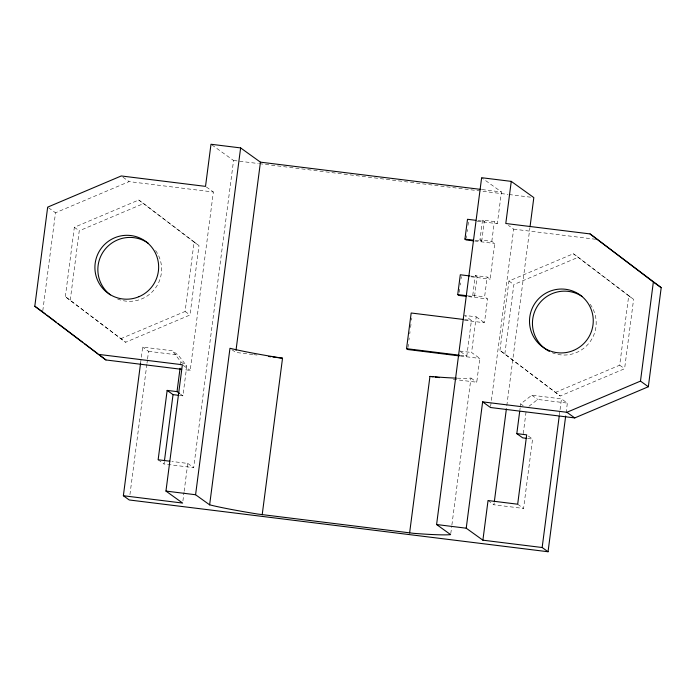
<?xml version="1.0" encoding="UTF-8"?>
<svg xmlns="http://www.w3.org/2000/svg" width="696" height="696" viewBox="0 0 696 696"><rect width="100%" height="100%" fill="white"/><g stroke="black" fill="none" stroke-linecap="round" stroke-linejoin="round"><path stroke-width="0.52" stroke-dasharray="3.48 2.61" d="M42.787 310.79L55.515 212.776L129.099 181.604L213.368 192.018L190.208 370.385L183.805 369.593M65.337 296.653L74.341 227.287L138.73 200.004L143.628 203.536L199.004 245.618L189.999 314.983L125.611 342.267L65.337 296.653L125.611 342.267M70.244 300.176L79.248 230.811L143.628 203.536M140.566 363.26L142.671 347.104L172.295 350.767L178.185 354.995L186.772 366.122L182.917 395.85L179.951 395.485M129.943 494.586L146.873 364.26M147.013 363.181L147.43 359.945M147.569 358.875L148.553 351.332L142.671 347.104M211.862 144.881L233.56 160.471L193.662 467.66L164.03 463.997L164.308 461.857M120.713 338.735L185.093 311.46L194.097 242.095L138.73 200.004M180.473 365.078L180.89 361.894L172.295 350.767M182.909 500.92L184.014 492.35M184.153 491.28L187.772 463.432L171.903 461.465M407.995 347.417L408.404 344.276M408.952 340.074L409.222 337.978M409.77 333.784L410.04 331.679M410.588 327.485L410.997 324.336M411.536 320.143L411.815 318.046M459.308 292.303L459.717 289.179M460.256 285.003L460.535 282.915M461.074 278.748L461.344 276.66M466.381 237.858L466.651 235.77M467.199 231.603L467.468 229.515M468.008 225.339L468.417 222.215M475.325 275.581L477.091 276.851L474.515 296.661L472.749 295.4L475.325 275.581L487.183 277.043L490.123 279.157L494.76 243.487L491.811 241.373L479.962 239.903L482.537 220.084L494.386 221.554L497.327 223.668L501.451 191.957L481.632 177.715M460.343 355.325L466.798 356.117L471.427 320.447L465.25 316.001M475.429 240.398L481.728 241.173L484.303 221.354L482.537 220.084M453.34 379.32L476.743 382.217L479.831 358.431L471.583 352.507L476.221 316.837L464.371 315.375M450.782 533.562L451.756 526.054M451.895 524.984L470.975 378.067L468.556 378.233A121.983 7.021 7.4 0 1 456.463 378.137M464.476 320.29L484.459 322.761L487.548 298.975L484.607 296.861L487.183 277.043M491.811 241.373L494.386 221.554M490.619 406.429L513.639 229.141L508.411 225.382M499.937 350.384L508.95 281.019L573.33 253.735L578.237 257.259L633.604 299.35L624.599 368.715L560.219 395.989L499.937 350.384L560.219 395.989M504.844 353.907L513.848 284.542L578.237 257.259M528.368 436.061L532.57 439.08L523.566 508.445L493.934 504.783L494.212 502.625M506.81 405.62L529.908 227.775M519.842 410.266L520.121 408.143M520.251 407.082L520.669 403.897L531.831 395.215L561.463 398.878L567.353 403.106L565.813 414.955M523.244 433.608L526.141 411.319M559.367 415.034L559.923 410.727M560.062 409.648L561.463 398.878M555.312 392.466L619.692 365.183L628.706 295.817L573.33 253.735M528.951 406.273L537.721 399.443L567.353 403.106M482.084 189.564L501.451 191.957M233.56 160.471L258.312 163.534M259.382 163.664L507.993 194.401M509.072 194.532L530.596 197.194M478.004 220.58L484.303 221.354M477.169 221.171L497.327 223.668M513.639 229.141L596.846 239.424M474.602 240.99L494.76 243.487M470.792 276.068L477.091 276.851M471.027 276.799L490.123 279.157M472.749 295.4L484.607 296.861M468.225 295.887L474.515 296.661M468.452 296.618L487.548 298.975M464.972 319.647L471.427 320.447M459.734 351.045L471.583 352.507M460.456 356.039L479.831 358.431M252.752 354.525L235.735 352.42L231.611 349.462M253.814 354.655L257.007 355.047M148.553 351.332L178.185 354.995M527.629 438.471L532.57 439.08M628.706 295.817L633.604 299.35M479.962 239.903L481.728 241.173M508.95 281.019L513.848 284.542M619.692 365.183L624.599 368.715M476.221 316.837L484.459 322.761M531.831 395.215L537.721 399.443M460.613 351.68L466.798 356.117M520.669 403.897L523.192 405.716M206.399 187.006L213.368 192.018M470.975 378.067L476.743 382.217M122.992 177.21L129.099 181.604M194.097 242.095L199.004 245.618M517.676 504.208L523.566 508.445M488.044 500.546L493.934 504.783M48.546 207.765L55.515 212.776M74.341 227.287L79.248 230.811M185.093 311.46L189.999 314.983M180.89 361.894L186.772 366.122M183.231 365.374L190.208 370.385M180.394 394.04L182.917 395.85M187.772 463.432L193.662 467.66M158.14 459.769L164.03 463.997M590.199 304.274A32.025 31.798 -54.3 0 1 552.163 352.715M155.6 250.543A32.025 31.798 -54.3 0 1 117.563 298.993"/><path stroke-width="1.04" d="M181.673 369.332L105.931 359.962L34.8 306.231L47.667 207.138L121.252 175.958L205.52 186.38L210.992 144.255L240.625 147.917L260.443 162.159L481.006 189.434M565.674 416.034L548.048 551.745L129.247 499.972L123.366 495.735L140.566 363.26M179.551 393.431L177.028 391.622L167.153 390.404L158.14 459.769L169.781 461.204M164.447 460.796L173.034 394.632L167.153 390.404M177.028 391.622L180.064 368.262M123.366 495.735L182.63 503.069L165.952 491.08L182.361 364.748L98.084 354.325M530.048 226.696L533.823 197.594L511.264 181.378L481.632 177.715L436.592 524.532L450.643 534.632L448.224 534.798A121.983 7.021 7.4 0 1 413.511 533.319L257.755 514.057A121.983 7.021 7.4 0 1 213.594 505.792L209.635 504.844L195.585 494.743L240.625 147.917M209.635 504.844L229.967 348.278L233.926 349.227A121.983 7.021 7.4 0 0 278.087 357.5L282.532 358.205L262.192 514.77M236.014 350.271L260.443 162.159M459.377 355.908L407.725 349.514L406.542 348.67L411.179 313L463.901 319.516M409.605 532.997L429.945 376.432L433.843 376.754A121.983 7.021 7.4 0 0 456.463 378.137M466.329 296.357L458.908 295.435L457.724 294.591L460.3 274.772L469.748 275.938M473.541 240.86L466.111 239.946L464.937 239.102L467.512 219.284L475.907 220.319M548.048 551.745L542.158 547.517L482.893 540.183L466.224 528.203L482.632 401.862L566.901 412.284L574.748 417.922L648.333 386.75L661.2 287.657L590.069 233.917L505.792 223.503L511.264 181.378M482.893 540.183L488.044 500.546L517.676 504.208L526.689 434.852L516.806 433.625L519.703 411.336M494.351 501.546L506.392 408.856M542.158 547.517L559.227 416.112M566.901 412.284L640.485 381.103L653.353 282.019L590.069 233.917M464.937 239.102L473.332 240.137M457.724 294.591L467.173 295.757M406.542 348.67L459.264 355.186M268.7 356.491L270.831 356.761M272.954 357.022L282.532 358.205M429.945 376.432L433.13 376.823M435.261 377.084L439.515 377.615M574.748 417.922L490.48 407.508L482.632 401.862M173.034 394.632L178.959 395.363M526.646 438.35L522.696 437.862L516.806 433.625M165.952 491.08L195.585 494.743M436.592 524.532L466.224 528.203M653.353 282.019L661.2 287.657M640.485 381.103L648.333 386.75M34.8 306.231L45.214 313.818M46.928 315.123L56.333 322.265M58.038 323.57L82.841 342.415M84.555 343.72L97.379 353.464M99.093 354.769L105.931 359.962M549.335 351.402A32.025 31.798 -54.3 0 1 536.955 306.901A32.025 31.798 -54.3 0 1 582.004 296.392M110.351 294.878A32.025 31.798 -54.3 0 1 104.096 250.551A32.025 31.798 -54.3 0 1 148.257 243.252M573.617 350.401A32.025 31.798 -54.3 0 0 580.751 295.478A32.025 31.798 -54.3 0 0 529.769 317.08A32.025 31.798 -54.3 0 0 573.617 350.401M139.009 296.67A32.025 31.798 -54.3 0 0 146.143 241.747A32.025 31.798 -54.3 0 0 95.169 263.349A32.025 31.798 -54.3 0 0 139.009 296.67"/></g></svg>
